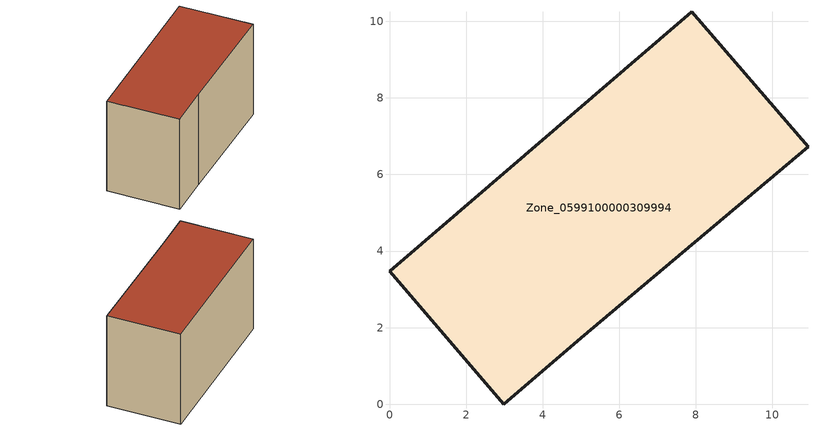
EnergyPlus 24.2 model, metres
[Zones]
Zone_0599100000309994
 floor ground (C_G): 7.9,10.25 10.93,6.73 5.01,1.74 2.98,0 0,3.47 z0
 wall outside (C_F): 10.93,6.73 7.9,10.25 0,3.47 2.98,0 5.01,1.74 10.93,6.73 z0:6.29
 roof outside (C_R): 7.9,10.25 0,3.47 2.98,0 5.01,1.74 10.93,6.73 z6.29
[BUILDING]
Pand.0599100000309994: North Axis=0; Terrain=City; Loads Convergence Tolerance Value=0.04; Temperature Convergence Tolerance Value=0.4; Solar Distribution=FullExterior; Maximum Number of Warmup Days=25; Minimum Number of Warmup Days=1
[Site:Location]
Rotterdam.The.Hague.AP_ZH_NLD Design_Conditions: Latitude=51.96; Longitude=4.45; Time Zone=1; Elevation=-4.5
[SITE:GROUNDTEMPERATURE:BUILDINGSURFACE]
18, 18, 18, 18, 18, 18, 18, 18, 18, 18, 18, 18
[MATERIAL] Thermal Absorptance=0.9; Solar Absorptance=0.7; Visible Absorptance=0.7
Name | Roughness | Thickness | Conductivity | Density | Specific Heat
G.TI.1946 | MediumSmooth | 0.15 | 1 | 540 | 1210
F.TI.1946 | Rough | 0.3 | 0.857143 | 1920 | 840
R.TI.1946 | MediumRough | 0.2 | 0.1 | 1500 | 1000
[CONSTRUCTION]
C_G: G.TI.1946
C_F: F.TI.1946
C_R: R.TI.1946
[ZONE]
Zone_0599100000309994: Type=1; Multiplier=1; Ceiling Height=Autocalculate; Volume=Autocalculate; Floor Area=autocalculate; Part of Total Floor Area=Yes
[ZONEINFILTRATION:DESIGNFLOWRATE]
Infil_Zone_0599100000309994: Zone or ZoneList or Space or SpaceList=Zone_0599100000309994; Schedule=AlwaysOn; Design Flow Rate Calculation Method=Flow/Area; Flow Rate per Floor Area=0.003; Constant Term Coefficient=1; Temperature Term Coefficient=0; Velocity Term Coefficient=0; Velocity Squared Term Coefficient=0
[HVACTEMPLATE:ZONE:IDEALLOADSAIRSYSTEM]
Zone_0599100000309994: Maximum Heating Supply Air Temperature=50; Minimum Cooling Supply Air Temperature=13; Maximum Heating Supply Air Humidity Ratio=0.0156; Minimum Cooling Supply Air Humidity Ratio=0.0077; Heating Limit=NoLimit; Cooling Limit=NoLimit; Dehumidification Control Type=ConstantSensibleHeatRatio; Cooling Sensible Heat Ratio=0.7; Dehumidification Setpoint=60; Humidification Control Type=None; Humidification Setpoint=30; Outdoor Air Method=None; Outdoor Air Flow Rate per Person=0.00944; Outdoor Air Flow Rate per Zone Floor Area=0; Outdoor Air Flow Rate per Zone=0; Demand Controlled Ventilation Type=None; Outdoor Air Economizer Type=NoEconomizer; Heat Recovery Type=None; Sensible Heat Recovery Effectiveness=0.7; Latent Heat Recovery Effectiveness=0.65
[ZONECONTROL:THERMOSTAT]
ThermostatControl_Zone_0599100000309994: Zone or ZoneList=Zone_0599100000309994; Control Type Schedule=DualSetpointControlType; Control 1=Thermostat_Zone_0599100000309994; Temperature Difference Between Cutout And Setpoint=0
[THERMOSTATSETPOINT:DUALSETPOINT]
Thermostat_Zone_0599100000309994: Heating Setpoint Temperature Schedule=HeatingSetpoint_Zone_0599100000309994; Cooling Setpoint Temperature Schedule=CoolingSetpoint_Zone_0599100000309994
[SCHEDULE:COMPACT]
HeatingSetpoint_Zone_0599100000309994: Through: 12/31, For: AllDays, Until: 24:00, 21
CoolingSetpoint_Zone_0599100000309994: Through: 12/31, For: AllDays, Until: 24:00, 24
DualSetpointControlType: Through: 12/31, For: AllDays, Until: 24:00, 4
AlwaysOn: Through: 12/31, For: AllDays, Until: 24:00, 1
